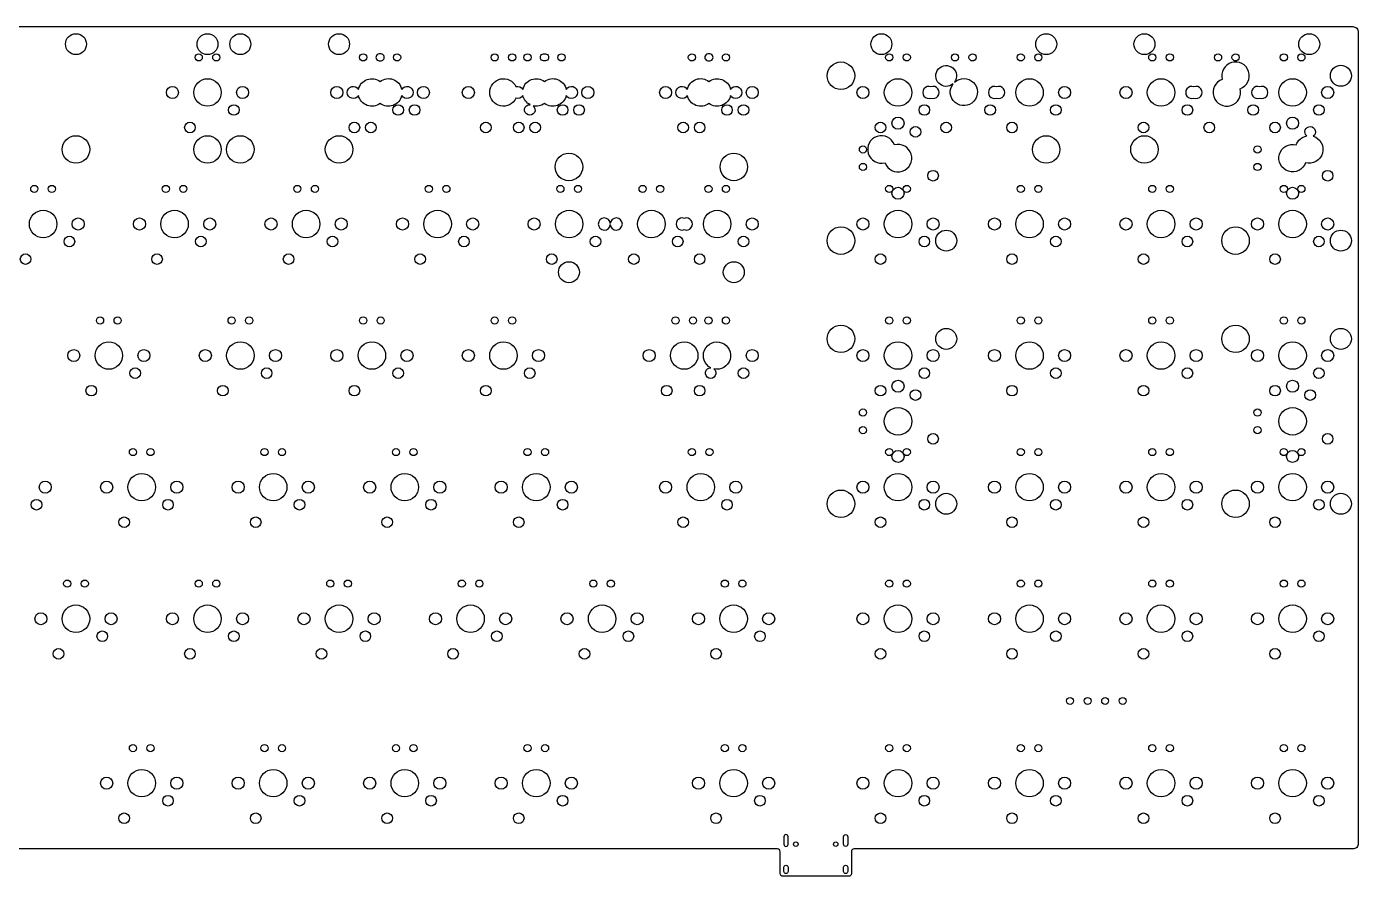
# Model space of a CAD drawing. Header units: millimetres. Extents: x -376 to 10, y -13 to 110.
# Drawn here: x -183.4 to 9.5, y -13.5 to 109.5 of the extents above; entities that cross this region are included whole.
import ezdxf

# ---------------------------------------------------------------- set-up
doc = ezdxf.new("R2010")
doc.units = ezdxf.units.MM
doc.layers.get('0').update_dxf_attribs({"linetype": 'CONTINUOUS'})

msp = doc.modelspace()

# ---------------------------------------------------------------- linework, layer by layer
for points in [[(9.52, -8.73, -0.414214), (8.73, -9.53), (-63.5, -9.53, 0.414214), (-63.9, -9.92), (-63.9, -13.1, -0.414214), (-64.29, -13.49), (-73.82, -13.49, -0.414214), (-74.22, -13.1), (-74.22, -9.92, 0.414214), (-74.61, -9.53), (-375.44, -9.53, -0.414214), (-376.24, -8.73), (-376.24, 108.74, -0.414214), (-375.44, 109.54), (8.73, 109.54, -0.414214), (9.52, 108.74)], [(9.52, -8.73, -0.414214), (8.73, -9.53), (-63.5, -9.53, 0.414214), (-63.9, -9.92), (-63.9, -13.1, -0.414214), (-64.29, -13.49), (-73.82, -13.49, -0.414214), (-74.22, -13.1), (-74.22, -9.92, 0.414214), (-74.61, -9.53), (-375.44, -9.53, -0.414214), (-376.24, -8.73), (-376.24, 108.74, -0.414214), (-375.44, 109.54), (8.73, 109.54, -0.414214), (9.52, 108.74)], [(-108.35, 104.58, -1.166312), (-108.35, 105.61, -1.166312)], [(-108.35, 104.58, -1.166312), (-108.35, 105.61, -1.166312)], [(-48.96, 101.5, -25.228676), (-49.17, 101.27, -19.261443)], [(-48.96, 101.5, -25.228676), (-49.17, 101.27, -19.261443)], [(-129.02, 99.57, -0.542007), (-132.16, 98.41, -0.542007), (-135.29, 99.57, -3.679848), (-135.29, 100.46, -0.542007), (-132.16, 101.61, -0.542007), (-129.02, 100.46, -3.679848)], [(-129.02, 99.57, -0.542007), (-132.16, 98.41, -0.542007), (-135.29, 99.57, -3.679848), (-135.29, 100.46, -0.542007), (-132.16, 101.61, -0.542007), (-129.02, 100.46, -3.679848)], [(-111.48, 99.57, -0.346673), (-112.49, 99.18, -4.542707), (-112.49, 100.85, -0.346673), (-111.48, 100.46, -0.542007), (-108.35, 101.61, -0.542007), (-105.21, 100.46, -3.679848), (-105.21, 99.57, -0.542007), (-108.35, 98.41, -0.223602), (-110.01, 98.08, -6.361664), (-110.45, 98.24, -0.22081)], [(-111.48, 99.57, -0.346673), (-112.49, 99.18, -4.542707), (-112.49, 100.85, -0.346673), (-111.48, 100.46, -0.542007), (-108.35, 101.61, -0.542007), (-105.21, 100.46, -3.679848), (-105.21, 99.57, -0.542007), (-108.35, 98.41, -0.223602), (-110.01, 98.08, -6.361664), (-110.45, 98.24, -0.22081)], [(-81.4, 99.57, -0.542007), (-84.53, 98.41, -0.542007), (-87.67, 99.57, -3.679848), (-87.67, 100.46, -0.542007), (-84.53, 101.61, -0.542007), (-81.4, 100.46, -3.679848)], [(-81.4, 99.57, -0.542007), (-84.53, 98.41, -0.542007), (-87.67, 99.57, -3.679848), (-87.67, 100.46, -0.542007), (-84.53, 101.61, -0.542007), (-81.4, 100.46, -3.679848)], [(2.98, 93.67, -0.989203), (1.88, 89.84, -2.307564), (0.53, 92.41, -0.267939), (2.04, 93.72, -2.901784)], [(2.98, 93.67, -0.989203), (1.88, 89.84, -2.307564), (0.53, 92.41, -0.267939), (2.04, 93.72, -2.901784)], [(-83.82, 59.98, -6.361664), (-84.26, 60.14, -16.821)], [(-83.82, 59.98, -6.361664), (-84.26, 60.14, -16.821)], [(-73.08, -8.85), (-73.08, -7.75, 1), (-73.68, -7.75), (-73.68, -8.85, 1)], [(-73.08, -8.85), (-73.08, -7.75, 1), (-73.68, -7.75), (-73.68, -8.85, 1)], [(-64.44, -8.85, -1), (-65.04, -8.85), (-65.04, -7.75, -1), (-64.44, -7.75)], [(-64.44, -8.85, -1), (-65.04, -8.85), (-65.04, -7.75, -1), (-64.44, -7.75)], [(-73.08, -12.78, -1), (-73.68, -12.78), (-73.68, -12.18, -1), (-73.08, -12.18)], [(-73.08, -12.78, -1), (-73.68, -12.78), (-73.68, -12.18, -1), (-73.08, -12.18)], [(-65.04, -12.18, -1), (-64.44, -12.18), (-64.44, -12.78, -1), (-65.04, -12.78)], [(-65.04, -12.18, -1), (-64.44, -12.18), (-64.44, -12.78, -1), (-65.04, -12.78)]]:
    msp.add_lwpolyline(points, format="xyb", close=True)
for centre, radius in [((-176.21, 107), 1.52), ((-176.21, 107), 1.52), ((-157.16, 107), 1.52), ((-157.16, 107), 1.52), ((-152.41, 107), 1.52), ((-152.41, 107), 1.52), ((-138.11, 107), 1.52), ((-138.11, 107), 1.52), ((-59.56, 107), 1.52), ((-59.56, 107), 1.52), ((-35.69, 107), 1.52), ((-35.69, 107), 1.52), ((-21.46, 107), 1.52), ((-21.46, 107), 1.52), ((2.41, 107), 1.52), ((2.41, 107), 1.52), ((-158.43, 105.09), 0.52), ((-158.43, 105.09), 0.52), ((-155.89, 105.09), 0.52), ((-155.89, 105.09), 0.52), ((-134.62, 105.09), 0.52), ((-134.62, 105.09), 0.52), ((-129.7, 105.09), 0.52), ((-129.7, 105.09), 0.52), ((-115.57, 105.09), 0.52), ((-115.57, 105.09), 0.52), ((-113.03, 105.09), 0.52), ((-113.03, 105.09), 0.52), ((-110.81, 105.09), 0.52), ((-110.81, 105.09), 0.52), ((-105.89, 105.09), 0.52), ((-105.89, 105.09), 0.52), ((-87, 105.09), 0.52), ((-87, 105.09), 0.52), ((-82.07, 105.09), 0.52), ((-82.07, 105.09), 0.52), ((-65.41, 102.43), 1.99), ((-65.41, 102.43), 1.99), ((-58.42, 105.09), 0.52), ((-58.42, 105.09), 0.52), ((-55.88, 105.09), 0.52), ((-55.88, 105.09), 0.52), ((-48.9, 105.09), 0.52), ((-48.9, 105.09), 0.52), ((-46.35, 105.09), 0.52), ((-46.35, 105.09), 0.52), ((-39.37, 105.09), 0.52), ((-39.37, 105.09), 0.52), ((-36.83, 105.09), 0.52), ((-36.83, 105.09), 0.52), ((-20.32, 105.09), 0.52), ((-20.32, 105.09), 0.52), ((-17.78, 105.09), 0.52), ((-17.78, 105.09), 0.52), ((-10.8, 105.09), 0.52), ((-10.8, 105.09), 0.52), ((-8.26, 105.09), 0.52), ((-8.26, 105.09), 0.52), ((-1.27, 105.09), 0.52), ((-1.27, 105.09), 0.52), ((1.27, 105.09), 0.52), ((1.27, 105.09), 0.52), ((6.99, 102.43), 1.52), ((6.99, 102.43), 1.52), ((-162.24, 100.01), 0.875), ((-162.24, 100.01), 0.875), ((-157.16, 100.01), 1.99), ((-157.16, 100.01), 1.99), ((-152.08, 100.01), 0.875), ((-152.08, 100.01), 0.875), ((-138.43, 100.01), 0.875), ((-138.43, 100.01), 0.875), ((-125.89, 100.01), 0.875), ((-125.89, 100.01), 0.875), ((-119.38, 100.01), 0.875), ((-119.38, 100.01), 0.875), ((-102.08, 100.01), 0.875), ((-102.08, 100.01), 0.875), ((-90.81, 100.01), 0.875), ((-90.81, 100.01), 0.875), ((-78.26, 100.01), 0.875), ((-78.26, 100.01), 0.875), ((-62.23, 100.01), 0.875), ((-62.23, 100.01), 0.875), ((-57.15, 100.01), 1.99), ((-57.15, 100.01), 1.99), ((-38.1, 100.01), 1.99), ((-38.1, 100.01), 1.99), ((-33.02, 100.01), 0.875), ((-33.02, 100.01), 0.875), ((-24.13, 100.01), 0.875), ((-24.13, 100.01), 0.875), ((-19.05, 100.01), 1.99), ((-19.05, 100.01), 1.99), ((0, 100.01), 1.99), ((0, 100.01), 1.99), ((5.08, 100.01), 0.875), ((5.08, 100.01), 0.875), ((-153.35, 97.47), 0.77), ((-153.35, 97.47), 0.77), ((-129.54, 97.47), 0.77), ((-129.54, 97.47), 0.77), ((-127.16, 97.47), 0.77), ((-127.16, 97.47), 0.77), ((-105.73, 97.47), 0.77), ((-105.73, 97.47), 0.77), ((-103.35, 97.47), 0.77), ((-103.35, 97.47), 0.77), ((-81.92, 97.47), 0.77), ((-81.92, 97.47), 0.77), ((-79.53, 97.47), 0.77), ((-79.53, 97.47), 0.77), ((-57.15, 95.57), 0.875), ((-57.15, 95.57), 0.875), ((-53.34, 97.47), 0.77), ((-53.34, 97.47), 0.77), ((-43.81, 97.47), 0.77), ((-43.81, 97.47), 0.77), ((-34.29, 97.47), 0.77), ((-34.29, 97.47), 0.77), ((-15.24, 97.47), 0.77), ((-15.24, 97.47), 0.77), ((-5.71, 97.47), 0.77), ((-5.71, 97.47), 0.77), ((0, 95.57), 0.875), ((0, 95.57), 0.875), ((3.81, 97.47), 0.77), ((3.81, 97.47), 0.77), ((-159.7, 94.93), 0.77), ((-159.7, 94.93), 0.77), ((-135.89, 94.93), 0.77), ((-135.89, 94.93), 0.77), ((-133.51, 94.93), 0.77), ((-133.51, 94.93), 0.77), ((-116.84, 94.93), 0.77), ((-116.84, 94.93), 0.77), ((-112.08, 94.93), 0.77), ((-112.08, 94.93), 0.77), ((-109.7, 94.93), 0.77), ((-109.7, 94.93), 0.77), ((-88.27, 94.93), 0.77), ((-88.27, 94.93), 0.77), ((-85.88, 94.93), 0.77), ((-85.88, 94.93), 0.77), ((-59.69, 94.93), 0.77), ((-59.69, 94.93), 0.77), ((-54.61, 94.3), 0.77), ((-54.61, 94.3), 0.77), ((-50.17, 94.93), 0.77), ((-50.17, 94.93), 0.77), ((-40.64, 94.93), 0.77), ((-40.64, 94.93), 0.77), ((-21.59, 94.93), 0.77), ((-21.59, 94.93), 0.77), ((-12.07, 94.93), 0.77), ((-12.07, 94.93), 0.77), ((-2.54, 94.93), 0.77), ((-2.54, 94.93), 0.77), ((-176.21, 91.76), 1.99), ((-176.21, 91.76), 1.99), ((-157.16, 91.76), 1.99), ((-157.16, 91.76), 1.99), ((-152.41, 91.76), 1.99), ((-152.41, 91.76), 1.99), ((-138.11, 91.76), 1.99), ((-138.11, 91.76), 1.99), ((-35.69, 91.76), 1.99), ((-35.69, 91.76), 1.99), ((-21.46, 91.76), 1.99), ((-21.46, 91.76), 1.99), ((-104.81, 89.22), 1.99), ((-104.81, 89.22), 1.99), ((-80.93, 89.22), 1.99), ((-80.93, 89.22), 1.99), ((-62.23, 91.76), 0.52), ((-62.23, 91.76), 0.52), ((-5.08, 91.76), 0.52), ((-5.08, 91.76), 0.52), ((-62.23, 89.22), 0.52), ((-62.23, 89.22), 0.52), ((-5.08, 89.22), 0.52), ((-5.08, 89.22), 0.52), ((-52.07, 87.95), 0.77), ((-52.07, 87.95), 0.77), ((5.08, 87.95), 0.77), ((5.08, 87.95), 0.77), ((-182.25, 86.04), 0.52), ((-182.25, 86.04), 0.52), ((-179.71, 86.04), 0.52), ((-179.71, 86.04), 0.52), ((-163.2, 86.04), 0.52), ((-163.2, 86.04), 0.52), ((-160.66, 86.04), 0.52), ((-160.66, 86.04), 0.52), ((-144.15, 86.04), 0.52), ((-144.15, 86.04), 0.52), ((-141.6, 86.04), 0.52), ((-141.6, 86.04), 0.52), ((-125.1, 86.04), 0.52), ((-125.1, 86.04), 0.52), ((-122.56, 86.04), 0.52), ((-122.56, 86.04), 0.52), ((-106.05, 86.04), 0.52), ((-106.05, 86.04), 0.52), ((-103.5, 86.04), 0.52), ((-103.5, 86.04), 0.52), ((-94.14, 86.04), 0.52), ((-94.14, 86.04), 0.52), ((-91.6, 86.04), 0.52), ((-91.6, 86.04), 0.52), ((-84.61, 86.04), 0.52), ((-84.61, 86.04), 0.52), ((-82.07, 86.04), 0.52), ((-82.07, 86.04), 0.52), ((-58.42, 86.04), 0.52), ((-58.42, 86.04), 0.52), ((-57.15, 85.41), 0.875), ((-57.15, 85.41), 0.875), ((-55.88, 86.04), 0.52), ((-55.88, 86.04), 0.52), ((-39.37, 86.04), 0.52), ((-39.37, 86.04), 0.52), ((-36.83, 86.04), 0.52), ((-36.83, 86.04), 0.52), ((-20.32, 86.04), 0.52), ((-20.32, 86.04), 0.52), ((-17.78, 86.04), 0.52), ((-17.78, 86.04), 0.52), ((-1.27, 86.04), 0.52), ((-1.27, 86.04), 0.52), ((0, 85.41), 0.875), ((0, 85.41), 0.875), ((1.27, 86.04), 0.52), ((1.27, 86.04), 0.52), ((-180.97, 80.96), 1.99), ((-180.97, 80.96), 1.99), ((-161.93, 80.96), 1.99), ((-161.93, 80.96), 1.99), ((-142.88, 80.96), 1.99), ((-142.88, 80.96), 1.99), ((-123.83, 80.96), 1.99), ((-123.83, 80.96), 1.99), ((-104.78, 80.96), 1.99), ((-104.78, 80.96), 1.99), ((-92.87, 80.96), 1.99), ((-92.87, 80.96), 1.99), ((-83.34, 80.96), 1.99), ((-83.34, 80.96), 1.99), ((-57.15, 80.96), 1.99), ((-57.15, 80.96), 1.99), ((-38.1, 80.96), 1.99), ((-38.1, 80.96), 1.99), ((-19.05, 80.96), 1.99), ((-19.05, 80.96), 1.99), ((0, 80.96), 1.99), ((0, 80.96), 1.99), ((-175.9, 80.96), 0.875), ((-175.9, 80.96), 0.875), ((-167.01, 80.96), 0.875), ((-167.01, 80.96), 0.875), ((-156.84, 80.96), 0.875), ((-156.84, 80.96), 0.875), ((-147.96, 80.96), 0.875), ((-147.96, 80.96), 0.875), ((-137.79, 80.96), 0.875), ((-137.79, 80.96), 0.875), ((-128.91, 80.96), 0.875), ((-128.91, 80.96), 0.875), ((-118.75, 80.96), 0.875), ((-118.75, 80.96), 0.875), ((-109.86, 80.96), 0.875), ((-109.86, 80.96), 0.875), ((-78.26, 80.96), 0.875), ((-78.26, 80.96), 0.875), ((-62.23, 80.96), 0.875), ((-62.23, 80.96), 0.875), ((-52.07, 80.96), 0.875), ((-52.07, 80.96), 0.875), ((-43.18, 80.96), 0.875), ((-43.18, 80.96), 0.875), ((-33.02, 80.96), 0.875), ((-33.02, 80.96), 0.875), ((-24.13, 80.96), 0.875), ((-24.13, 80.96), 0.875), ((-13.97, 80.96), 0.875), ((-13.97, 80.96), 0.875), ((-5.08, 80.96), 0.875), ((-5.08, 80.96), 0.875), ((5.08, 80.96), 0.875), ((5.08, 80.96), 0.875), ((-177.16, 78.42), 0.77), ((-177.16, 78.42), 0.77), ((-158.12, 78.42), 0.77), ((-158.12, 78.42), 0.77), ((-139.06, 78.42), 0.77), ((-139.06, 78.42), 0.77), ((-120.02, 78.42), 0.77), ((-120.02, 78.42), 0.77), ((-100.97, 78.42), 0.77), ((-100.97, 78.42), 0.77), ((-89.06, 78.42), 0.77), ((-89.06, 78.42), 0.77), ((-79.53, 78.42), 0.77), ((-79.53, 78.42), 0.77), ((-65.41, 78.55), 1.99), ((-65.41, 78.55), 1.99), ((-53.34, 78.42), 0.77), ((-53.34, 78.42), 0.77), ((-50.17, 78.55), 1.52), ((-50.17, 78.55), 1.52), ((-34.29, 78.42), 0.77), ((-34.29, 78.42), 0.77), ((-15.24, 78.42), 0.77), ((-15.24, 78.42), 0.77), ((-8.26, 78.55), 1.99), ((-8.26, 78.55), 1.99), ((3.81, 78.42), 0.77), ((3.81, 78.42), 0.77), ((6.99, 78.55), 1.52), ((6.99, 78.55), 1.52), ((-183.51, 75.88), 0.77), ((-183.51, 75.88), 0.77), ((-164.47, 75.88), 0.77), ((-164.47, 75.88), 0.77), ((-145.41, 75.88), 0.77), ((-145.41, 75.88), 0.77), ((-126.36, 75.88), 0.77), ((-126.36, 75.88), 0.77), ((-107.31, 75.88), 0.77), ((-107.31, 75.88), 0.77), ((-104.81, 73.98), 1.52), ((-104.81, 73.98), 1.52), ((-95.41, 75.88), 0.77), ((-95.41, 75.88), 0.77), ((-85.88, 75.88), 0.77), ((-85.88, 75.88), 0.77), ((-80.93, 73.98), 1.52), ((-80.93, 73.98), 1.52), ((-59.69, 75.88), 0.77), ((-59.69, 75.88), 0.77), ((-40.64, 75.88), 0.77), ((-40.64, 75.88), 0.77), ((-21.59, 75.88), 0.77), ((-21.59, 75.88), 0.77), ((-2.54, 75.88), 0.77), ((-2.54, 75.88), 0.77), ((-172.72, 66.99), 0.52), ((-172.72, 66.99), 0.52), ((-170.18, 66.99), 0.52), ((-170.18, 66.99), 0.52), ((-153.67, 66.99), 0.52), ((-153.67, 66.99), 0.52), ((-151.13, 66.99), 0.52), ((-151.13, 66.99), 0.52), ((-134.62, 66.99), 0.52), ((-134.62, 66.99), 0.52), ((-132.08, 66.99), 0.52), ((-132.08, 66.99), 0.52), ((-115.57, 66.99), 0.52), ((-115.57, 66.99), 0.52), ((-113.03, 66.99), 0.52), ((-113.03, 66.99), 0.52), ((-89.38, 66.99), 0.52), ((-89.38, 66.99), 0.52), ((-86.84, 66.99), 0.52), ((-86.84, 66.99), 0.52), ((-84.61, 66.99), 0.52), ((-84.61, 66.99), 0.52), ((-82.07, 66.99), 0.52), ((-82.07, 66.99), 0.52), ((-58.42, 66.99), 0.52), ((-58.42, 66.99), 0.52), ((-55.88, 66.99), 0.52), ((-55.88, 66.99), 0.52), ((-39.37, 66.99), 0.52), ((-39.37, 66.99), 0.52), ((-36.83, 66.99), 0.52), ((-36.83, 66.99), 0.52), ((-20.32, 66.99), 0.52), ((-20.32, 66.99), 0.52), ((-17.78, 66.99), 0.52), ((-17.78, 66.99), 0.52), ((-1.27, 66.99), 0.52), ((-1.27, 66.99), 0.52), ((1.27, 66.99), 0.52), ((1.27, 66.99), 0.52), ((-65.41, 64.33), 1.99), ((-65.41, 64.33), 1.99), ((-50.17, 64.33), 1.52), ((-50.17, 64.33), 1.52), ((-8.26, 64.33), 1.99), ((-8.26, 64.33), 1.99), ((6.99, 64.33), 1.52), ((6.99, 64.33), 1.52), ((-171.45, 61.91), 1.99), ((-171.45, 61.91), 1.99), ((-152.4, 61.91), 1.99), ((-152.4, 61.91), 1.99), ((-133.35, 61.91), 1.99), ((-133.35, 61.91), 1.99), ((-114.3, 61.91), 1.99), ((-114.3, 61.91), 1.99), ((-88.11, 61.91), 1.99), ((-88.11, 61.91), 1.99), ((-57.15, 61.91), 1.99), ((-57.15, 61.91), 1.99), ((-38.1, 61.91), 1.99), ((-38.1, 61.91), 1.99), ((-19.05, 61.91), 1.99), ((-19.05, 61.91), 1.99), ((0, 61.91), 1.99), ((0, 61.91), 1.99), ((-176.53, 61.91), 0.875), ((-176.53, 61.91), 0.875), ((-166.37, 61.91), 0.875), ((-166.37, 61.91), 0.875), ((-157.48, 61.91), 0.875), ((-157.48, 61.91), 0.875), ((-147.32, 61.91), 0.875), ((-147.32, 61.91), 0.875), ((-138.43, 61.91), 0.875), ((-138.43, 61.91), 0.875), ((-128.27, 61.91), 0.875), ((-128.27, 61.91), 0.875), ((-119.38, 61.91), 0.875), ((-119.38, 61.91), 0.875), ((-109.22, 61.91), 0.875), ((-109.22, 61.91), 0.875), ((-93.19, 61.91), 0.875), ((-93.19, 61.91), 0.875), ((-78.26, 61.91), 0.875), ((-78.26, 61.91), 0.875), ((-62.23, 61.91), 0.875), ((-62.23, 61.91), 0.875), ((-52.07, 61.91), 0.875), ((-52.07, 61.91), 0.875), ((-43.18, 61.91), 0.875), ((-43.18, 61.91), 0.875), ((-33.02, 61.91), 0.875), ((-33.02, 61.91), 0.875), ((-24.13, 61.91), 0.875), ((-24.13, 61.91), 0.875), ((-13.97, 61.91), 0.875), ((-13.97, 61.91), 0.875), ((-5.08, 61.91), 0.875), ((-5.08, 61.91), 0.875), ((5.08, 61.91), 0.875), ((5.08, 61.91), 0.875), ((-167.64, 59.37), 0.77), ((-167.64, 59.37), 0.77), ((-148.59, 59.37), 0.77), ((-148.59, 59.37), 0.77), ((-129.54, 59.37), 0.77), ((-129.54, 59.37), 0.77), ((-110.49, 59.37), 0.77), ((-110.49, 59.37), 0.77), ((-79.53, 59.37), 0.77), ((-79.53, 59.37), 0.77), ((-53.34, 59.37), 0.77), ((-53.34, 59.37), 0.77), ((-34.29, 59.37), 0.77), ((-34.29, 59.37), 0.77), ((-15.24, 59.37), 0.77), ((-15.24, 59.37), 0.77), ((3.81, 59.37), 0.77), ((3.81, 59.37), 0.77), ((-57.15, 57.47), 0.875), ((-57.15, 57.47), 0.875), ((0, 57.47), 0.875), ((0, 57.47), 0.875), ((-173.99, 56.83), 0.77), ((-173.99, 56.83), 0.77), ((-154.94, 56.83), 0.77), ((-154.94, 56.83), 0.77), ((-135.89, 56.83), 0.77), ((-135.89, 56.83), 0.77), ((-116.84, 56.83), 0.77), ((-116.84, 56.83), 0.77), ((-90.65, 56.83), 0.77), ((-90.65, 56.83), 0.77), ((-85.88, 56.83), 0.77), ((-85.88, 56.83), 0.77), ((-59.69, 56.83), 0.77), ((-59.69, 56.83), 0.77), ((-54.61, 56.2), 0.77), ((-54.61, 56.2), 0.77), ((-40.64, 56.83), 0.77), ((-40.64, 56.83), 0.77), ((-21.59, 56.83), 0.77), ((-21.59, 56.83), 0.77), ((-2.54, 56.83), 0.77), ((-2.54, 56.83), 0.77), ((2.54, 56.2), 0.77), ((2.54, 56.2), 0.77), ((-62.23, 53.66), 0.52), ((-62.23, 53.66), 0.52), ((-57.15, 52.39), 1.99), ((-57.15, 52.39), 1.99), ((-5.08, 53.66), 0.52), ((-5.08, 53.66), 0.52), ((0, 52.39), 1.99), ((0, 52.39), 1.99), ((-62.23, 51.12), 0.52), ((-62.23, 51.12), 0.52), ((-52.07, 49.85), 0.77), ((-52.07, 49.85), 0.77), ((-5.08, 51.12), 0.52), ((-5.08, 51.12), 0.52), ((5.08, 49.85), 0.77), ((5.08, 49.85), 0.77), ((-167.96, 47.94), 0.52), ((-167.96, 47.94), 0.52), ((-165.42, 47.94), 0.52), ((-165.42, 47.94), 0.52), ((-148.91, 47.94), 0.52), ((-148.91, 47.94), 0.52), ((-146.37, 47.94), 0.52), ((-146.37, 47.94), 0.52), ((-129.86, 47.94), 0.52), ((-129.86, 47.94), 0.52), ((-127.32, 47.94), 0.52), ((-127.32, 47.94), 0.52), ((-110.81, 47.94), 0.52), ((-110.81, 47.94), 0.52), ((-108.27, 47.94), 0.52), ((-108.27, 47.94), 0.52), ((-87, 47.94), 0.52), ((-87, 47.94), 0.52), ((-84.46, 47.94), 0.52), ((-84.46, 47.94), 0.52), ((-58.42, 47.94), 0.52), ((-58.42, 47.94), 0.52), ((-55.88, 47.94), 0.52), ((-55.88, 47.94), 0.52), ((-39.37, 47.94), 0.52), ((-39.37, 47.94), 0.52), ((-36.83, 47.94), 0.52), ((-36.83, 47.94), 0.52), ((-20.32, 47.94), 0.52), ((-20.32, 47.94), 0.52), ((-17.78, 47.94), 0.52), ((-17.78, 47.94), 0.52), ((-1.27, 47.94), 0.52), ((-1.27, 47.94), 0.52), ((1.27, 47.94), 0.52), ((1.27, 47.94), 0.52), ((-57.15, 47.31), 0.875), ((-57.15, 47.31), 0.875), ((0, 47.31), 0.875), ((0, 47.31), 0.875), ((-166.69, 42.86), 1.99), ((-166.69, 42.86), 1.99), ((-147.64, 42.86), 1.99), ((-147.64, 42.86), 1.99), ((-128.59, 42.86), 1.99), ((-128.59, 42.86), 1.99), ((-109.54, 42.86), 1.99), ((-109.54, 42.86), 1.99), ((-85.72, 42.86), 1.99), ((-85.72, 42.86), 1.99), ((-57.15, 42.86), 1.99), ((-57.15, 42.86), 1.99), ((-38.1, 42.86), 1.99), ((-38.1, 42.86), 1.99), ((-19.05, 42.86), 1.99), ((-19.05, 42.86), 1.99), ((0, 42.86), 1.99), ((0, 42.86), 1.99), ((-180.66, 42.86), 0.875), ((-180.66, 42.86), 0.875), ((-171.77, 42.86), 0.875), ((-171.77, 42.86), 0.875), ((-161.61, 42.86), 0.875), ((-161.61, 42.86), 0.875), ((-152.72, 42.86), 0.875), ((-152.72, 42.86), 0.875), ((-142.56, 42.86), 0.875), ((-142.56, 42.86), 0.875), ((-133.67, 42.86), 0.875), ((-133.67, 42.86), 0.875), ((-123.51, 42.86), 0.875), ((-123.51, 42.86), 0.875), ((-114.62, 42.86), 0.875), ((-114.62, 42.86), 0.875), ((-104.46, 42.86), 0.875), ((-104.46, 42.86), 0.875), ((-90.81, 42.86), 0.875), ((-90.81, 42.86), 0.875), ((-80.65, 42.86), 0.875), ((-80.65, 42.86), 0.875), ((-65.41, 40.45), 1.99), ((-65.41, 40.45), 1.99), ((-62.23, 42.86), 0.875), ((-62.23, 42.86), 0.875), ((-52.07, 42.86), 0.875), ((-52.07, 42.86), 0.875), ((-43.18, 42.86), 0.875), ((-43.18, 42.86), 0.875), ((-33.02, 42.86), 0.875), ((-33.02, 42.86), 0.875), ((-24.13, 42.86), 0.875), ((-24.13, 42.86), 0.875), ((-13.97, 42.86), 0.875), ((-13.97, 42.86), 0.875), ((-8.26, 40.45), 1.99), ((-8.26, 40.45), 1.99), ((-5.08, 42.86), 0.875), ((-5.08, 42.86), 0.875), ((5.08, 42.86), 0.875), ((5.08, 42.86), 0.875), ((-181.93, 40.32), 0.77), ((-181.93, 40.32), 0.77), ((-162.88, 40.32), 0.77), ((-162.88, 40.32), 0.77), ((-143.83, 40.32), 0.77), ((-143.83, 40.32), 0.77), ((-124.78, 40.32), 0.77), ((-124.78, 40.32), 0.77), ((-105.73, 40.32), 0.77), ((-105.73, 40.32), 0.77), ((-81.92, 40.32), 0.77), ((-81.92, 40.32), 0.77), ((-53.34, 40.32), 0.77), ((-53.34, 40.32), 0.77), ((-50.17, 40.45), 1.52), ((-50.17, 40.45), 1.52), ((-34.29, 40.32), 0.77), ((-34.29, 40.32), 0.77), ((-15.24, 40.32), 0.77), ((-15.24, 40.32), 0.77), ((3.81, 40.32), 0.77), ((3.81, 40.32), 0.77), ((6.99, 40.45), 1.52), ((6.99, 40.45), 1.52), ((-169.23, 37.78), 0.77), ((-169.23, 37.78), 0.77), ((-150.18, 37.78), 0.77), ((-150.18, 37.78), 0.77), ((-131.13, 37.78), 0.77), ((-131.13, 37.78), 0.77), ((-112.08, 37.78), 0.77), ((-112.08, 37.78), 0.77), ((-88.27, 37.78), 0.77), ((-88.27, 37.78), 0.77), ((-59.69, 37.78), 0.77), ((-59.69, 37.78), 0.77), ((-40.64, 37.78), 0.77), ((-40.64, 37.78), 0.77), ((-21.59, 37.78), 0.77), ((-21.59, 37.78), 0.77), ((-2.54, 37.78), 0.77), ((-2.54, 37.78), 0.77), ((-177.48, 28.89), 0.52), ((-177.48, 28.89), 0.52), ((-174.94, 28.89), 0.52), ((-174.94, 28.89), 0.52), ((-158.43, 28.89), 0.52), ((-158.43, 28.89), 0.52), ((-155.89, 28.89), 0.52), ((-155.89, 28.89), 0.52), ((-139.38, 28.89), 0.52), ((-139.38, 28.89), 0.52), ((-136.84, 28.89), 0.52), ((-136.84, 28.89), 0.52), ((-120.33, 28.89), 0.52), ((-120.33, 28.89), 0.52), ((-117.79, 28.89), 0.52), ((-117.79, 28.89), 0.52), ((-101.28, 28.89), 0.52), ((-101.28, 28.89), 0.52), ((-98.74, 28.89), 0.52), ((-98.74, 28.89), 0.52), ((-82.23, 28.89), 0.52), ((-82.23, 28.89), 0.52), ((-79.69, 28.89), 0.52), ((-79.69, 28.89), 0.52), ((-58.42, 28.89), 0.52), ((-58.42, 28.89), 0.52), ((-55.88, 28.89), 0.52), ((-55.88, 28.89), 0.52), ((-39.37, 28.89), 0.52), ((-39.37, 28.89), 0.52), ((-36.83, 28.89), 0.52), ((-36.83, 28.89), 0.52), ((-20.32, 28.89), 0.52), ((-20.32, 28.89), 0.52), ((-17.78, 28.89), 0.52), ((-17.78, 28.89), 0.52), ((-1.27, 28.89), 0.52), ((-1.27, 28.89), 0.52), ((1.27, 28.89), 0.52), ((1.27, 28.89), 0.52), ((-176.21, 23.81), 1.99), ((-176.21, 23.81), 1.99), ((-157.16, 23.81), 1.99), ((-157.16, 23.81), 1.99), ((-138.11, 23.81), 1.99), ((-138.11, 23.81), 1.99), ((-119.06, 23.81), 1.99), ((-119.06, 23.81), 1.99), ((-100.01, 23.81), 1.99), ((-100.01, 23.81), 1.99), ((-80.96, 23.81), 1.99), ((-80.96, 23.81), 1.99), ((-57.15, 23.81), 1.99), ((-57.15, 23.81), 1.99), ((-38.1, 23.81), 1.99), ((-38.1, 23.81), 1.99), ((-19.05, 23.81), 1.99), ((-19.05, 23.81), 1.99), ((0, 23.81), 1.99), ((0, 23.81), 1.99), ((-181.29, 23.81), 0.875), ((-181.29, 23.81), 0.875), ((-171.13, 23.81), 0.875), ((-171.13, 23.81), 0.875), ((-162.24, 23.81), 0.875), ((-162.24, 23.81), 0.875), ((-152.08, 23.81), 0.875), ((-152.08, 23.81), 0.875), ((-143.19, 23.81), 0.875), ((-143.19, 23.81), 0.875), ((-133.03, 23.81), 0.875), ((-133.03, 23.81), 0.875), ((-124.14, 23.81), 0.875), ((-124.14, 23.81), 0.875), ((-113.98, 23.81), 0.875), ((-113.98, 23.81), 0.875), ((-105.09, 23.81), 0.875), ((-105.09, 23.81), 0.875), ((-94.93, 23.81), 0.875), ((-94.93, 23.81), 0.875), ((-86.04, 23.81), 0.875), ((-86.04, 23.81), 0.875), ((-75.88, 23.81), 0.875), ((-75.88, 23.81), 0.875), ((-62.23, 23.81), 0.875), ((-62.23, 23.81), 0.875), ((-52.07, 23.81), 0.875), ((-52.07, 23.81), 0.875), ((-43.18, 23.81), 0.875), ((-43.18, 23.81), 0.875), ((-33.02, 23.81), 0.875), ((-33.02, 23.81), 0.875), ((-24.13, 23.81), 0.875), ((-24.13, 23.81), 0.875), ((-13.97, 23.81), 0.875), ((-13.97, 23.81), 0.875), ((-5.08, 23.81), 0.875), ((-5.08, 23.81), 0.875), ((5.08, 23.81), 0.875), ((5.08, 23.81), 0.875), ((-172.4, 21.27), 0.77), ((-172.4, 21.27), 0.77), ((-153.35, 21.27), 0.77), ((-153.35, 21.27), 0.77), ((-134.3, 21.27), 0.77), ((-134.3, 21.27), 0.77), ((-115.25, 21.27), 0.77), ((-115.25, 21.27), 0.77), ((-96.2, 21.27), 0.77), ((-96.2, 21.27), 0.77), ((-77.15, 21.27), 0.77), ((-77.15, 21.27), 0.77), ((-53.34, 21.27), 0.77), ((-53.34, 21.27), 0.77), ((-34.29, 21.27), 0.77), ((-34.29, 21.27), 0.77), ((-15.24, 21.27), 0.77), ((-15.24, 21.27), 0.77), ((3.81, 21.27), 0.77), ((3.81, 21.27), 0.77), ((-178.75, 18.73), 0.77), ((-178.75, 18.73), 0.77), ((-159.7, 18.73), 0.77), ((-159.7, 18.73), 0.77), ((-140.65, 18.73), 0.77), ((-140.65, 18.73), 0.77), ((-121.6, 18.73), 0.77), ((-121.6, 18.73), 0.77), ((-102.55, 18.73), 0.77), ((-102.55, 18.73), 0.77), ((-83.5, 18.73), 0.77), ((-83.5, 18.73), 0.77), ((-59.69, 18.73), 0.77), ((-59.69, 18.73), 0.77), ((-40.64, 18.73), 0.77), ((-40.64, 18.73), 0.77), ((-21.59, 18.73), 0.77), ((-21.59, 18.73), 0.77), ((-2.54, 18.73), 0.77), ((-2.54, 18.73), 0.77), ((-32.23, 11.91), 0.5), ((-32.23, 11.91), 0.5), ((-29.69, 11.91), 0.5), ((-29.69, 11.91), 0.5), ((-27.15, 11.91), 0.5), ((-27.15, 11.91), 0.5), ((-24.61, 11.91), 0.5), ((-24.61, 11.91), 0.5), ((-167.96, 5.08), 0.52), ((-167.96, 5.08), 0.52), ((-165.42, 5.08), 0.52), ((-165.42, 5.08), 0.52), ((-148.91, 5.08), 0.52), ((-148.91, 5.08), 0.52), ((-146.37, 5.08), 0.52), ((-146.37, 5.08), 0.52), ((-129.86, 5.08), 0.52), ((-129.86, 5.08), 0.52), ((-127.32, 5.08), 0.52), ((-127.32, 5.08), 0.52), ((-110.81, 5.08), 0.52), ((-110.81, 5.08), 0.52), ((-108.27, 5.08), 0.52), ((-108.27, 5.08), 0.52), ((-82.23, 5.08), 0.52), ((-82.23, 5.08), 0.52), ((-79.69, 5.08), 0.52), ((-79.69, 5.08), 0.52), ((-58.42, 5.08), 0.52), ((-58.42, 5.08), 0.52), ((-55.88, 5.08), 0.52), ((-55.88, 5.08), 0.52), ((-39.37, 5.08), 0.52), ((-39.37, 5.08), 0.52), ((-36.83, 5.08), 0.52), ((-36.83, 5.08), 0.52), ((-20.32, 5.08), 0.52), ((-20.32, 5.08), 0.52), ((-17.78, 5.08), 0.52), ((-17.78, 5.08), 0.52), ((-1.27, 5.08), 0.52), ((-1.27, 5.08), 0.52), ((1.27, 5.08), 0.52), ((1.27, 5.08), 0.52), ((-166.69, 0), 1.99), ((-166.69, 0), 1.99), ((-147.64, 0), 1.99), ((-147.64, 0), 1.99), ((-128.59, 0), 1.99), ((-128.59, 0), 1.99), ((-109.54, 0), 1.99), ((-109.54, 0), 1.99), ((-80.96, 0), 1.99), ((-80.96, 0), 1.99), ((-57.15, 0), 1.99), ((-57.15, 0), 1.99), ((-38.1, 0), 1.99), ((-38.1, 0), 1.99), ((-19.05, 0), 1.99), ((-19.05, 0), 1.99), ((0, 0), 1.99), ((0, 0), 1.99), ((-171.77, 0), 0.875), ((-171.77, 0), 0.875), ((-161.61, 0), 0.875), ((-161.61, 0), 0.875), ((-152.72, 0), 0.875), ((-152.72, 0), 0.875), ((-142.56, 0), 0.875), ((-142.56, 0), 0.875), ((-133.67, 0), 0.875), ((-133.67, 0), 0.875), ((-123.51, 0), 0.875), ((-123.51, 0), 0.875), ((-114.62, 0), 0.875), ((-114.62, 0), 0.875), ((-104.46, 0), 0.875), ((-104.46, 0), 0.875), ((-86.04, 0), 0.875), ((-86.04, 0), 0.875), ((-75.88, 0), 0.875), ((-75.88, 0), 0.875), ((-62.23, 0), 0.875), ((-62.23, 0), 0.875), ((-52.07, 0), 0.875), ((-52.07, 0), 0.875), ((-43.18, 0), 0.875), ((-43.18, 0), 0.875), ((-33.02, 0), 0.875), ((-33.02, 0), 0.875), ((-24.13, 0), 0.875), ((-24.13, 0), 0.875), ((-13.97, 0), 0.875), ((-13.97, 0), 0.875), ((-5.08, 0), 0.875), ((-5.08, 0), 0.875), ((5.08, 0), 0.875), ((5.08, 0), 0.875), ((-162.88, -2.54), 0.77), ((-162.88, -2.54), 0.77), ((-143.83, -2.54), 0.77), ((-143.83, -2.54), 0.77), ((-124.78, -2.54), 0.77), ((-124.78, -2.54), 0.77), ((-105.73, -2.54), 0.77), ((-105.73, -2.54), 0.77), ((-77.15, -2.54), 0.77), ((-77.15, -2.54), 0.77), ((-53.34, -2.54), 0.77), ((-53.34, -2.54), 0.77), ((-34.29, -2.54), 0.77), ((-34.29, -2.54), 0.77), ((-15.24, -2.54), 0.77), ((-15.24, -2.54), 0.77), ((3.81, -2.54), 0.77), ((3.81, -2.54), 0.77), ((-169.23, -5.08), 0.77), ((-169.23, -5.08), 0.77), ((-150.18, -5.08), 0.77), ((-150.18, -5.08), 0.77), ((-131.13, -5.08), 0.77), ((-131.13, -5.08), 0.77), ((-112.08, -5.08), 0.77), ((-112.08, -5.08), 0.77), ((-83.5, -5.08), 0.77), ((-83.5, -5.08), 0.77), ((-59.69, -5.08), 0.77), ((-59.69, -5.08), 0.77), ((-40.64, -5.08), 0.77), ((-40.64, -5.08), 0.77), ((-21.59, -5.08), 0.77), ((-21.59, -5.08), 0.77), ((-2.54, -5.08), 0.77), ((-2.54, -5.08), 0.77), ((-71.95, -8.83), 0.325), ((-71.95, -8.83), 0.325), ((-66.17, -8.83), 0.325), ((-66.17, -8.83), 0.325)]:
    msp.add_circle(centre, radius)
for centre, radius, start, end in [((-132.24, 105.09), 0.52, 81.2198, 278.7802), ((-132.24, 105.09), 0.52, 81.2198, 278.7802), ((-132.08, 105.09), 0.52, -98.7802, 98.7802), ((-132.08, 105.09), 0.52, -98.7802, 98.7802), ((-84.61, 105.09), 0.52, 81.2198, 278.7802), ((-84.61, 105.09), 0.52, 81.2198, 278.7802), ((-84.46, 105.09), 0.52, -98.7802, 98.7802), ((-84.46, 105.09), 0.52, -98.7802, 98.7802), ((-8.26, 102.43), 1.99, -70.8988, 195.3817), ((-8.26, 102.43), 1.99, -70.8988, 195.3817), ((-52.7, 100.01), 0.875, 68.7242, 291.2758), ((-52.7, 100.01), 0.875, 68.7242, 291.2758), ((-52.07, 100.01), 0.875, -111.2758, 111.2758), ((-52.07, 100.01), 0.875, -111.2758, 111.2758), ((-43.18, 100.01), 0.875, 68.7242, 291.2758), ((-43.18, 100.01), 0.875, 68.7242, 291.2758), ((-42.55, 100.01), 0.875, -111.2758, 111.2758), ((-42.55, 100.01), 0.875, -111.2758, 111.2758), ((-14.61, 100.01), 0.875, 68.7242, 291.2758), ((-14.61, 100.01), 0.875, 68.7242, 291.2758), ((-13.97, 100.01), 0.875, -111.2758, 111.2758), ((-13.97, 100.01), 0.875, -111.2758, 111.2758), ((-9.53, 100.01), 1.99, -250.8988, 15.3817), ((-9.53, 100.01), 1.99, -250.8988, 15.3817), ((-5.08, 100.01), 0.875, 68.7242, 291.2758), ((-5.08, 100.01), 0.875, 68.7242, 291.2758), ((-4.45, 100.01), 0.875, -111.2758, 111.2758), ((-4.45, 100.01), 0.875, -111.2758, 111.2758), ((-59.56, 91.76), 1.99, 19.1012, 285.3817), ((-59.56, 91.76), 1.99, 19.1012, 285.3817), ((-57.15, 90.49), 1.99, -160.8988, 105.3817), ((-57.15, 90.49), 1.99, -160.8988, 105.3817), ((-99.69, 80.96), 0.875, 3.7516, 356.2484), ((-99.69, 80.96), 0.875, 3.7516, 356.2484), ((-97.95, 80.96), 0.875, -176.2484, 176.2484), ((-97.95, 80.96), 0.875, -176.2484, 176.2484), ((-88.42, 80.96), 0.875, 68.7242, 291.2758), ((-88.42, 80.96), 0.875, 68.7242, 291.2758), ((-87.79, 80.96), 0.875, -111.2758, 111.2758), ((-87.79, 80.96), 0.875, -111.2758, 111.2758)]:
    msp.add_arc(centre, radius, start, end)

doc.saveas('drawing.dxf')
